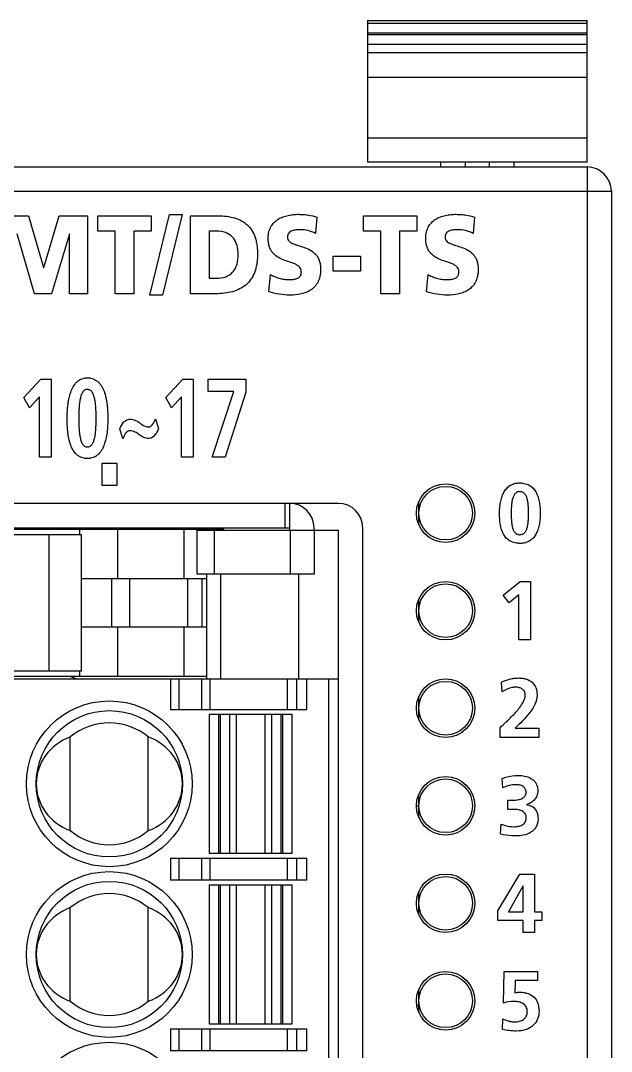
# Model space of a CAD drawing. Extents: x 174.2 to 222.4, y 163.3 to 260.6.
# Drawn here: x 210.15 to 222.27, y 239.5 to 260.64 of the extents above; entities that cross this region are included whole.
import ezdxf

# ---------------------------------------------------------------- set-up
doc = ezdxf.new("R2010")
doc.units = 0
doc.header["$LTSCALE"] = 23.1
doc.layers.get('0').update_dxf_attribs({"linetype": 'CONTINUOUS'})

msp = doc.modelspace()

# ---------------------------------------------------------------- linework, layer by layer
at = {"color": 7, "linetype": 'Continuous'}
for p, q in [((217.273, 260.635), (217.273, 257.735)), ((217.273, 260.635), (221.773, 260.635)), ((221.773, 257.735), (221.773, 260.635)), ((221.773, 260.577), (217.273, 260.577)), ((221.773, 260.377), (217.273, 260.377)), ((217.273, 260.348), (221.773, 260.348)), ((221.773, 260.148), (217.273, 260.148)), ((217.273, 259.985), (221.773, 259.985)), ((221.773, 259.468), (217.273, 259.468)), ((217.273, 258.235), (221.773, 258.235)), ((221.773, 257.735), (217.273, 257.735)), ((218.773, 257.635), (218.773, 257.735)), ((219.273, 257.735), (219.273, 257.635)), ((219.773, 257.635), (219.773, 257.735)), ((220.273, 257.735), (220.273, 257.635)), ((174.673, 257.635), (221.773, 257.635)), ((221.773, 257.635), (221.773, 167.635)), ((174.173, 257.135), (222.273, 257.135)), ((222.273, 257.135), (222.273, 168.135)), ((209.714, 256.635), (210.317, 256.635)), ((210.317, 256.635), (210.623, 255.571)), ((210.627, 255.571), (210.946, 256.635)), ((210.946, 256.635), (211.528, 256.635)), ((211.528, 256.635), (211.528, 255.035)), ((211.739, 256.319), (211.739, 256.635)), ((211.739, 256.635), (212.831, 256.635)), ((212.807, 255.007), (213.207, 256.663)), ((212.831, 256.635), (212.831, 256.319)), ((213.467, 256.663), (213.067, 255.007)), ((213.207, 256.663), (213.467, 256.663)), ((213.638, 255.035), (213.638, 256.635)), ((213.638, 256.635), (214.162, 256.635)), ((217.188, 256.319), (217.188, 256.635)), ((217.188, 256.635), (218.28, 256.635)), ((218.28, 256.635), (218.28, 256.319)), ((216.23, 256.603), (216.205, 256.273)), ((219.462, 256.603), (219.438, 256.273)), ((210.435, 255.035), (210.085, 256.264)), ((211.155, 256.264), (210.788, 255.035)), ((211.153, 255.035), (211.159, 256.264)), ((211.159, 256.264), (211.155, 256.264)), ((212.093, 256.319), (211.739, 256.319)), ((212.093, 255.035), (212.093, 256.319)), ((212.477, 256.319), (212.477, 255.035)), ((212.831, 256.319), (212.477, 256.319)), ((214.021, 256.319), (214.021, 255.351)), ((214.17, 256.319), (214.021, 256.319)), ((217.542, 256.319), (217.188, 256.319)), ((217.542, 255.035), (217.542, 256.319)), ((217.926, 256.319), (217.926, 255.035)), ((218.28, 256.319), (217.926, 256.319)), ((216.566, 255.5), (216.566, 255.803)), ((216.566, 255.803), (217.125, 255.803)), ((217.125, 255.803), (217.125, 255.5)), ((210.623, 255.571), (210.627, 255.571)), ((214.021, 255.351), (214.17, 255.351)), ((215.247, 255.076), (215.28, 255.429)), ((217.125, 255.5), (216.566, 255.5)), ((218.479, 255.076), (218.512, 255.429)), ((210.788, 255.035), (210.435, 255.035)), ((211.528, 255.035), (211.153, 255.035)), ((212.477, 255.035), (212.093, 255.035)), ((213.067, 255.007), (212.807, 255.007)), ((214.162, 255.035), (213.638, 255.035)), ((217.926, 255.035), (217.542, 255.035)), ((210.218, 252.907), (210.568, 253.283)), ((210.568, 253.283), (210.781, 253.283)), ((210.781, 253.283), (210.781, 251.683)), ((213.13, 252.907), (213.481, 253.283)), ((213.481, 253.283), (213.694, 253.283)), ((213.694, 253.283), (213.694, 251.683)), ((214, 253.031), (214, 253.283)), ((214, 253.283), (214.773, 253.283)), ((214.773, 253.283), (214.773, 253.017)), ((214.53, 253.031), (214, 253.031)), ((214.086, 251.683), (214.53, 253.031)), ((214.773, 253.017), (214.347, 251.683)), ((210.338, 252.698), (210.218, 252.907)), ((210.54, 252.919), (210.338, 252.698)), ((210.54, 251.683), (210.54, 252.919)), ((213.251, 252.698), (213.13, 252.907)), ((213.453, 252.919), (213.251, 252.698)), ((213.453, 251.683), (213.453, 252.919)), ((212.921, 252.467), (212.983, 252.265)), ((212.252, 252.059), (212.19, 252.261)), ((210.781, 251.683), (210.54, 251.683)), ((211.826, 251.099), (211.826, 251.563)), ((211.826, 251.563), (212.126, 251.563)), ((212.126, 251.563), (212.126, 251.099)), ((213.694, 251.683), (213.453, 251.683)), ((214.347, 251.683), (214.086, 251.683)), ((212.126, 251.099), (211.826, 251.099)), ((216.673, 250.735), (203.673, 250.735)), ((215.573, 250.735), (215.573, 250.235)), ((215.673, 250.735), (215.673, 250.185)), ((218.323, 250.535), (218.323, 250.774)), ((218.323, 250.297), (218.323, 250.534)), ((204.14, 250.095), (211.4, 250.095)), ((204.873, 250.235), (215.673, 250.235)), ((205.324, 250.205), (214.323, 250.205)), ((210.73, 250.095), (210.73, 247.295)), ((211.371, 250.095), (211.371, 250.205)), ((211.4, 247.295), (211.4, 250.095)), ((212.148, 249.195), (212.148, 250.205)), ((213.51, 249.195), (213.51, 250.205)), ((213.773, 249.285), (213.773, 250.185)), ((213.773, 250.185), (216.673, 250.185)), ((214.124, 250.205), (214.124, 250.185)), ((214.131, 249.285), (214.131, 250.185)), ((214.323, 250.185), (214.323, 250.205)), ((215.68, 250.185), (215.68, 249.285)), ((216.173, 250.185), (216.173, 250.235)), ((216.173, 250.185), (216.173, 249.285)), ((216.673, 211.785), (216.673, 250.185)), ((217.173, 172.235), (217.173, 250.235)), ((216.173, 249.285), (213.773, 249.285)), ((213.973, 247.135), (213.973, 249.285)), ((214.259, 247.135), (214.259, 249.285)), ((215.852, 249.285), (215.852, 247.135)), ((211.4, 249.195), (213.973, 249.195)), ((212.019, 249.195), (212.019, 248.195)), ((212.389, 249.195), (212.389, 248.195)), ((213.578, 249.195), (213.578, 248.195)), ((213.875, 248.195), (213.875, 249.195)), ((220.054, 248.852), (220.404, 249.134)), ((220.404, 249.134), (220.617, 249.134)), ((220.617, 249.134), (220.617, 247.935)), ((220.174, 248.696), (220.054, 248.852)), ((220.377, 248.861), (220.174, 248.696)), ((220.377, 247.935), (220.377, 248.861)), ((218.323, 248.535), (218.323, 248.774)), ((218.323, 248.297), (218.323, 248.534)), ((213.875, 248.195), (211.4, 248.195)), ((212.148, 247.185), (212.148, 248.195)), ((213.51, 247.185), (213.51, 248.195)), ((213.973, 248.195), (213.881, 248.195)), ((218.308, 248.335), (218.323, 248.335)), ((220.617, 247.935), (220.377, 247.935)), ((203.423, 247.135), (216.673, 247.135)), ((211.4, 247.295), (204.14, 247.295)), ((213.973, 247.185), (205.324, 247.185)), ((211.371, 247.185), (211.371, 247.295)), ((213.231, 247.135), (213.231, 246.51)), ((213.404, 246.51), (213.404, 247.135)), ((213.866, 247.135), (213.866, 246.51)), ((214.039, 246.51), (214.039, 247.135)), ((215.623, 247.135), (215.623, 246.51)), ((215.823, 246.51), (215.823, 247.135)), ((216.023, 246.51), (216.023, 247.135)), ((216.473, 247.135), (216.473, 214.835)), ((220.035, 246.87), (220.016, 247.069)), ((218.323, 246.535), (218.323, 246.774)), ((213.231, 246.51), (216.023, 246.51)), ((218.323, 246.297), (218.323, 246.534)), ((214.023, 246.41), (214.023, 243.56)), ((214.023, 246.41), (215.723, 246.41)), ((214.223, 243.56), (214.223, 246.41)), ((214.248, 246.41), (214.248, 243.56)), ((214.446, 243.56), (214.446, 246.41)), ((214.576, 246.41), (214.576, 243.56)), ((215.171, 243.56), (215.171, 246.41)), ((215.301, 246.41), (215.301, 243.56)), ((215.499, 243.56), (215.499, 246.41)), ((215.523, 246.41), (215.523, 243.56)), ((215.723, 243.56), (215.723, 246.41)), ((219.989, 245.936), (219.989, 246.136)), ((220.296, 246.125), (220.786, 246.125)), ((220.786, 246.125), (220.786, 245.936)), ((211.173, 244.025), (211.173, 245.946)), ((212.773, 244.025), (212.773, 245.946)), ((220.786, 245.936), (219.989, 245.936)), ((220.047, 244.902), (220.034, 245.095)), ((218.323, 244.535), (218.323, 244.774)), ((220.147, 244.461), (220.147, 244.65)), ((220.147, 244.65), (220.257, 244.65)), ((218.273, 244.535), (218.323, 244.535)), ((218.323, 244.297), (218.323, 244.534)), ((220.264, 244.461), (220.147, 244.461)), ((220.54, 244.561), (220.54, 244.557)), ((219.996, 243.955), (220.01, 244.159)), ((214.023, 243.56), (215.723, 243.56)), ((213.231, 243.46), (213.231, 243.01)), ((213.231, 243.46), (216.023, 243.46)), ((213.404, 243.01), (213.404, 243.46)), ((213.866, 243.46), (213.866, 243.01)), ((214.039, 243.01), (214.039, 243.46)), ((215.623, 243.46), (215.623, 243.01)), ((215.823, 243.01), (215.823, 243.46)), ((216.023, 243.01), (216.023, 243.46)), ((219.946, 242.378), (220.394, 243.134)), ((220.394, 243.134), (220.693, 243.134)), ((220.693, 243.134), (220.693, 242.363)), ((216.023, 243.01), (213.231, 243.01)), ((214.023, 242.91), (214.023, 240.06)), ((214.023, 242.91), (215.723, 242.91)), ((214.223, 240.06), (214.223, 242.91)), ((214.248, 242.91), (214.248, 240.06)), ((214.446, 240.06), (214.446, 242.91)), ((214.576, 242.91), (214.576, 240.06)), ((215.171, 240.06), (215.171, 242.91)), ((215.301, 242.91), (215.301, 240.06)), ((215.499, 240.06), (215.499, 242.91)), ((215.523, 242.91), (215.523, 240.06)), ((215.723, 240.06), (215.723, 242.91)), ((220.459, 242.883), (220.163, 242.363)), ((220.463, 242.883), (220.459, 242.883)), ((220.463, 242.363), (220.463, 242.883)), ((218.323, 242.535), (218.323, 242.774)), ((218.323, 242.297), (218.323, 242.534)), ((211.173, 240.525), (211.173, 242.446)), ((212.773, 240.525), (212.773, 242.446)), ((219.946, 242.184), (219.946, 242.378)), ((220.163, 242.363), (220.463, 242.363)), ((220.693, 242.363), (220.846, 242.363)), ((220.846, 242.363), (220.846, 242.184)), ((220.463, 242.184), (219.946, 242.184)), ((220.463, 241.935), (220.463, 242.184)), ((220.693, 242.184), (220.693, 241.935)), ((220.846, 242.184), (220.693, 242.184)), ((220.693, 241.935), (220.463, 241.935)), ((220.059, 240.49), (220.071, 241.134)), ((220.071, 241.134), (220.76, 241.134)), ((220.76, 241.134), (220.76, 240.955)), ((218.323, 240.535), (218.323, 240.774)), ((220.298, 240.955), (220.293, 240.699)), ((220.76, 240.955), (220.298, 240.955)), ((218.281, 240.448), (218.323, 240.448)), ((218.323, 240.297), (218.323, 240.534)), ((220.042, 239.949), (220.047, 240.164)), ((213.231, 239.96), (213.231, 239.51)), ((213.231, 239.96), (216.023, 239.96)), ((213.404, 239.51), (213.404, 239.96)), ((213.866, 239.96), (213.866, 239.51)), ((214.023, 240.06), (215.723, 240.06)), ((214.039, 239.51), (214.039, 239.96)), ((215.623, 239.96), (215.623, 239.51)), ((215.823, 239.51), (215.823, 239.96)), ((216.023, 239.51), (216.023, 239.96)), ((216.023, 239.51), (213.231, 239.51))]:
    msp.add_line(p, q, dxfattribs=at)
for centre, radius in [((218.873, 250.535), 0.6), ((218.873, 250.535), 0.55), ((218.873, 248.535), 0.6), ((218.873, 248.535), 0.55), ((218.873, 246.535), 0.6), ((218.873, 246.535), 0.55), ((211.973, 244.985), 1.7), ((211.973, 244.985), 1.5), ((218.873, 244.535), 0.6), ((218.873, 244.535), 0.55), ((211.973, 241.485), 1.7), ((218.873, 242.535), 0.6), ((218.873, 242.535), 0.55), ((211.973, 241.485), 1.5), ((218.873, 240.535), 0.6), ((218.873, 240.535), 0.55), ((211.973, 237.985), 1.7)]:
    msp.add_circle(centre, radius, dxfattribs=at)
for centre, radius, start, end in [((221.773, 257.135), 0.5, 0, 90), ((215.673, 250.235), 0.5, 0, 90), ((216.673, 250.235), 0.5, 0, 90), ((211.398, 247.635), 0.5, 244.1581, 270), ((211.973, 244.985), 1.25, 50.2082, 129.7918), ((211.973, 244.985), 1.25, 230.2082, 309.7918), ((211.973, 241.485), 1.25, 50.2082, 129.7918), ((211.973, 241.485), 1.25, 230.2082, 309.7918)]:
    msp.add_arc(centre, radius, start, end, dxfattribs=at)
for centre, start_param, end_param in [((211.579, 244.985), 1.94622, 4.336965), ((212.368, 244.985), 5.087813, 7.478558), ((211.579, 241.485), 1.94622, 4.336965), ((212.368, 241.485), 5.087813, 7.478558)]:
    msp.add_ellipse(centre, major_axis=(1.105, 0), ratio=0.93405, start_param=start_param, end_param=end_param, dxfattribs=at)
for points, knots in [([(214.162, 256.635), (214.277, 256.635), (214.446, 256.623), (214.651, 256.554), (214.779, 256.476), (214.883, 256.366), (214.945, 256.25), (214.979, 256.143), (214.999, 256.051), (215.008, 255.969), (215.012, 255.898), (215.013, 255.843), (215.012, 255.788), (215.008, 255.719), (214.998, 255.638), (214.978, 255.547), (214.943, 255.44), (214.88, 255.322), (214.775, 255.209), (214.647, 255.127), (214.444, 255.051), (214.276, 255.035), (214.162, 255.035)], [0, 0, 0, 0, 0.12909, 0.186423, 0.240782, 0.295173, 0.35365, 0.385836, 0.420635, 0.458511, 0.478742, 0.499897, 0.520395, 0.540085, 0.57721, 0.611663, 0.643862, 0.70317, 0.758901, 0.814433, 0.87231, 1, 1, 1, 1]), ([(215.821, 255.624), (215.816, 255.626), (215.777, 255.648), (215.693, 255.679), (215.57, 255.718), (215.445, 255.771), (215.35, 255.841), (215.292, 255.918), (215.258, 255.99), (215.241, 256.059), (215.233, 256.121), (215.232, 256.167), (215.233, 256.207), (215.237, 256.251), (215.246, 256.303), (215.264, 256.36), (215.296, 256.427), (215.351, 256.5), (215.436, 256.566), (215.534, 256.612), (215.639, 256.643), (215.748, 256.66), (215.857, 256.665), (215.96, 256.66), (216.085, 256.645), (216.175, 256.624), (216.23, 256.603)], [0, 0, 0, 0, 0.007947, 0.062527, 0.123805, 0.187367, 0.251305, 0.284693, 0.320645, 0.360984, 0.383443, 0.407751, 0.424124, 0.439804, 0.469336, 0.496898, 0.523021, 0.572733, 0.621666, 0.671463, 0.722454, 0.774039, 0.825022, 0.872659, 0.918612, 1, 1, 1, 1]), ([(219.054, 255.624), (219.049, 255.626), (219.009, 255.648), (218.925, 255.679), (218.803, 255.718), (218.677, 255.771), (218.583, 255.841), (218.524, 255.918), (218.49, 255.99), (218.473, 256.059), (218.466, 256.121), (218.464, 256.167), (218.465, 256.207), (218.469, 256.251), (218.478, 256.303), (218.496, 256.36), (218.528, 256.427), (218.583, 256.5), (218.668, 256.566), (218.766, 256.612), (218.872, 256.643), (218.981, 256.66), (219.089, 256.665), (219.193, 256.66), (219.318, 256.645), (219.408, 256.624), (219.462, 256.603)], [0, 0, 0, 0, 0.007945, 0.062508, 0.123764, 0.187307, 0.251232, 0.284618, 0.32057, 0.360912, 0.383374, 0.407684, 0.42406, 0.439741, 0.469276, 0.496842, 0.522967, 0.572685, 0.621624, 0.671426, 0.722423, 0.774013, 0.825003, 0.872645, 0.918603, 1, 1, 1, 1]), ([(214.17, 255.351), (214.234, 255.351), (214.357, 255.366), (214.487, 255.449), (214.555, 255.542), (214.591, 255.627), (214.609, 255.708), (214.616, 255.778), (214.618, 255.835), (214.616, 255.892), (214.608, 255.963), (214.59, 256.043), (214.553, 256.128), (214.485, 256.222), (214.355, 256.304), (214.233, 256.319), (214.17, 256.319)], [0, 0, 0, 0, 0.129119, 0.241065, 0.297689, 0.358284, 0.425246, 0.461738, 0.500474, 0.539231, 0.575751, 0.64282, 0.703623, 0.760514, 0.872609, 1, 1, 1, 1]), ([(215.886, 256.347), (215.859, 256.347), (215.803, 256.345), (215.722, 256.33), (215.645, 256.285), (215.628, 256.226), (215.628, 256.197)], [0, 0, 0, 0, 0.243511, 0.501624, 0.740484, 1, 1, 1, 1]), ([(215.628, 256.197), (215.628, 256.169), (215.652, 256.108), (215.723, 256.07), (215.787, 256.044), (215.866, 256.019), (215.971, 255.987), (216.096, 255.935), (216.191, 255.865), (216.249, 255.788), (216.283, 255.717), (216.3, 255.647), (216.307, 255.586), (216.309, 255.539), (216.308, 255.497), (216.304, 255.45), (216.296, 255.394), (216.279, 255.333), (216.249, 255.261), (216.197, 255.183), (216.114, 255.112), (216.016, 255.061), (215.871, 255.017), (215.754, 255.007), (215.676, 255.007)], [0, 0, 0, 0, 0.042748, 0.089971, 0.118055, 0.148731, 0.21528, 0.284546, 0.354379, 0.390858, 0.430086, 0.473996, 0.498394, 0.524763, 0.544031, 0.562465, 0.59707, 0.629126, 0.65918, 0.715305, 0.769433, 0.824244, 0.88102, 1, 1, 1, 1]), ([(219.118, 256.347), (219.091, 256.347), (219.035, 256.345), (218.954, 256.33), (218.877, 256.285), (218.861, 256.226), (218.861, 256.197)], [0, 0, 0, 0, 0.243911, 0.50194, 0.740565, 1, 1, 1, 1]), ([(218.861, 256.197), (218.861, 256.169), (218.884, 256.108), (218.955, 256.07), (219.02, 256.044), (219.098, 256.019), (219.203, 255.987), (219.328, 255.935), (219.423, 255.865), (219.481, 255.788), (219.515, 255.717), (219.532, 255.647), (219.54, 255.586), (219.541, 255.539), (219.54, 255.497), (219.537, 255.45), (219.528, 255.394), (219.511, 255.333), (219.481, 255.261), (219.429, 255.183), (219.346, 255.112), (219.249, 255.061), (219.103, 255.017), (218.986, 255.007), (218.908, 255.007)], [0, 0, 0, 0, 0.04275, 0.089961, 0.118037, 0.148702, 0.215227, 0.284471, 0.354289, 0.390765, 0.429994, 0.473908, 0.498308, 0.52468, 0.54395, 0.562385, 0.596994, 0.629051, 0.659105, 0.715224, 0.769342, 0.824149, 0.880934, 1, 1, 1, 1]), ([(215.28, 255.429), (215.306, 255.414), (215.363, 255.385), (215.457, 255.351), (215.544, 255.333), (215.618, 255.325), (215.686, 255.323), (215.761, 255.327), (215.828, 255.345), (215.871, 255.373), (215.895, 255.401), (215.907, 255.431), (215.912, 255.457), (215.913, 255.481), (215.911, 255.506), (215.904, 255.538), (215.885, 255.573), (215.854, 255.603), (215.831, 255.618), (215.821, 255.624)], [0, 0, 0, 0, 0.099743, 0.209006, 0.326788, 0.388763, 0.452784, 0.549559, 0.63626, 0.675863, 0.714828, 0.756321, 0.7793, 0.804397, 0.833489, 0.860372, 0.910948, 0.96255, 1, 1, 1, 1]), ([(218.512, 255.429), (218.538, 255.414), (218.595, 255.385), (218.689, 255.351), (218.776, 255.333), (218.85, 255.325), (218.918, 255.323), (218.993, 255.327), (219.06, 255.345), (219.103, 255.373), (219.127, 255.401), (219.139, 255.431), (219.144, 255.457), (219.145, 255.481), (219.144, 255.506), (219.136, 255.538), (219.117, 255.573), (219.086, 255.603), (219.063, 255.618), (219.054, 255.624)], [0, 0, 0, 0, 0.099747, 0.209012, 0.326799, 0.388776, 0.452799, 0.549578, 0.636281, 0.675885, 0.714851, 0.756346, 0.779326, 0.804424, 0.833517, 0.8604, 0.910972, 0.962563, 1, 1, 1, 1]), ([(215.676, 255.007), (215.603, 255.007), (215.458, 255.02), (215.315, 255.052), (215.247, 255.076)], [0, 0, 0, 0, 0.498995, 1, 1, 1, 1]), ([(218.908, 255.007), (218.835, 255.007), (218.69, 255.02), (218.547, 255.052), (218.479, 255.076)], [0, 0, 0, 0, 0.498995, 1, 1, 1, 1]), ([(211.108, 252.478), (211.108, 252.48), (211.108, 252.483), (211.108, 252.489), (211.108, 252.5), (211.108, 252.522), (211.109, 252.554), (211.11, 252.592), (211.113, 252.642), (211.118, 252.704), (211.126, 252.777), (211.138, 252.849), (211.157, 252.939), (211.189, 253.043), (211.243, 253.153), (211.305, 253.227), (211.364, 253.27), (211.412, 253.293), (211.456, 253.305), (211.494, 253.31), (211.524, 253.311), (211.555, 253.31), (211.595, 253.305), (211.642, 253.292), (211.693, 253.267), (211.753, 253.222), (211.816, 253.145), (211.869, 253.032), (211.905, 252.903), (211.928, 252.764), (211.938, 252.645), (211.942, 252.549), (211.942, 252.502), (211.942, 252.478)], [0, 0, 0, 0, 0.002282, 0.004565, 0.009134, 0.018284, 0.036615, 0.054958, 0.073276, 0.109698, 0.145611, 0.180764, 0.214928, 0.279512, 0.338439, 0.392151, 0.417908, 0.44367, 0.470246, 0.484135, 0.498573, 0.514119, 0.528993, 0.557212, 0.58428, 0.611103, 0.666487, 0.726629, 0.791786, 0.860605, 0.930889, 0.965769, 1, 1, 1, 1]), ([(211.702, 252.478), (211.702, 252.538), (211.701, 252.631), (211.693, 252.756), (211.681, 252.85), (211.662, 252.936), (211.636, 252.997), (211.607, 253.035), (211.583, 253.056), (211.555, 253.069), (211.523, 253.074), (211.492, 253.069), (211.464, 253.056), (211.441, 253.035), (211.413, 252.997), (211.388, 252.935), (211.368, 252.85), (211.356, 252.756), (211.349, 252.631), (211.348, 252.538), (211.348, 252.478)], [0, 0, 0, 0, 0.135014, 0.209272, 0.281744, 0.348246, 0.405705, 0.430898, 0.454271, 0.476975, 0.500774, 0.524121, 0.546464, 0.569574, 0.594588, 0.651859, 0.718288, 0.790735, 0.864986, 1, 1, 1, 1]), ([(211.942, 252.478), (211.942, 252.455), (211.942, 252.407), (211.938, 252.312), (211.928, 252.194), (211.904, 252.057), (211.867, 251.929), (211.814, 251.818), (211.752, 251.742), (211.691, 251.698), (211.641, 251.673), (211.594, 251.661), (211.555, 251.656), (211.523, 251.655), (211.49, 251.656), (211.448, 251.661), (211.4, 251.675), (211.347, 251.701), (211.286, 251.748), (211.224, 251.828), (211.182, 251.922), (211.157, 252.005), (211.141, 252.071), (211.129, 252.139), (211.12, 252.208), (211.114, 252.278), (211.111, 252.335), (211.109, 252.38), (211.108, 252.408), (211.108, 252.43), (211.108, 252.446), (211.108, 252.46), (211.108, 252.469), (211.108, 252.474), (211.108, 252.477), (211.108, 252.478)], [0, 0, 0, 0, 0.034343, 0.06925, 0.139387, 0.207878, 0.272631, 0.332391, 0.387493, 0.414217, 0.441201, 0.469331, 0.484148, 0.499625, 0.51606, 0.531713, 0.561221, 0.589307, 0.616973, 0.673722, 0.734842, 0.767131, 0.800322, 0.83414, 0.868259, 0.90231, 0.935898, 0.952388, 0.968605, 0.976594, 0.984494, 0.992299, 0.996163, 0.998085, 1, 1, 1, 1]), ([(211.348, 252.478), (211.348, 252.419), (211.348, 252.328), (211.356, 252.205), (211.368, 252.113), (211.387, 252.029), (211.412, 251.968), (211.44, 251.93), (211.464, 251.909), (211.492, 251.896), (211.523, 251.892), (211.555, 251.896), (211.584, 251.909), (211.608, 251.93), (211.636, 251.968), (211.662, 252.029), (211.682, 252.113), (211.694, 252.205), (211.701, 252.328), (211.702, 252.419), (211.702, 252.478)], [0, 0, 0, 0, 0.134065, 0.208049, 0.28034, 0.346722, 0.404104, 0.429274, 0.45264, 0.475362, 0.499213, 0.523519, 0.546609, 0.570243, 0.595596, 0.653171, 0.719628, 0.791944, 0.865934, 1, 1, 1, 1]), ([(212.19, 252.261), (212.209, 252.309), (212.243, 252.381), (212.322, 252.45), (212.372, 252.462), (212.397, 252.462)], [0, 0, 0, 0, 0.513603, 0.755385, 1, 1, 1, 1]), ([(212.397, 252.462), (212.436, 252.462), (212.51, 252.446), (212.57, 252.404), (212.598, 252.384)], [0, 0, 0, 0, 0.527844, 1, 1, 1, 1]), ([(212.598, 252.384), (212.613, 252.375), (212.667, 252.338), (212.73, 252.302), (212.779, 252.302)], [0, 0, 0, 0, 0.268257, 1, 1, 1, 1]), ([(212.779, 252.302), (212.81, 252.302), (212.874, 252.363), (212.902, 252.428), (212.921, 252.467)], [0, 0, 0, 0, 0.422922, 1, 1, 1, 1]), ([(212.399, 252.224), (212.381, 252.224), (212.343, 252.213), (212.302, 252.171), (212.273, 252.118), (212.258, 252.079), (212.252, 252.059)], [0, 0, 0, 0, 0.231231, 0.467257, 0.727833, 1, 1, 1, 1]), ([(212.586, 252.144), (212.558, 252.163), (212.503, 252.205), (212.433, 252.224), (212.399, 252.224)], [0, 0, 0, 0, 0.500725, 1, 1, 1, 1]), ([(212.983, 252.265), (212.972, 252.24), (212.932, 252.157), (212.854, 252.063), (212.786, 252.063)], [0, 0, 0, 0, 0.281205, 1, 1, 1, 1]), ([(212.786, 252.063), (212.749, 252.063), (212.676, 252.082), (212.616, 252.123), (212.586, 252.144)], [0, 0, 0, 0, 0.506363, 1, 1, 1, 1]), ([(219.979, 250.531), (219.979, 250.534), (219.979, 250.539), (219.979, 250.548), (219.979, 250.564), (219.98, 250.588), (219.981, 250.616), (219.984, 250.654), (219.989, 250.7), (219.997, 250.755), (220.009, 250.809), (220.028, 250.877), (220.061, 250.956), (220.116, 251.039), (220.178, 251.093), (220.235, 251.125), (220.284, 251.142), (220.327, 251.151), (220.365, 251.154), (220.395, 251.155), (220.426, 251.154), (220.465, 251.15), (220.512, 251.141), (220.563, 251.123), (220.622, 251.09), (220.684, 251.033), (220.739, 250.948), (220.776, 250.85), (220.799, 250.746), (220.809, 250.656), (220.813, 250.585), (220.813, 250.549), (220.813, 250.531)], [0, 0, 0, 0, 0.004166, 0.008337, 0.016689, 0.033423, 0.050174, 0.066911, 0.100234, 0.133189, 0.165596, 0.197316, 0.258315, 0.316297, 0.372896, 0.401808, 0.431869, 0.463765, 0.480631, 0.49822, 0.517159, 0.535222, 0.569097, 0.600673, 0.630737, 0.688883, 0.747773, 0.809076, 0.872585, 0.936914, 0.968762, 1, 1, 1, 1]), ([(220.573, 250.531), (220.573, 250.576), (220.572, 250.646), (220.565, 250.74), (220.552, 250.811), (220.532, 250.875), (220.506, 250.921), (220.478, 250.949), (220.453, 250.965), (220.425, 250.974), (220.394, 250.977), (220.364, 250.974), (220.336, 250.965), (220.312, 250.949), (220.285, 250.921), (220.259, 250.875), (220.239, 250.81), (220.227, 250.74), (220.219, 250.646), (220.219, 250.576), (220.219, 250.531)], [0, 0, 0, 0, 0.12777, 0.198191, 0.267291, 0.331678, 0.389658, 0.416779, 0.443541, 0.47117, 0.501186, 0.530572, 0.557678, 0.584035, 0.610863, 0.668514, 0.732768, 0.801822, 0.872231, 1, 1, 1, 1]), ([(220.813, 250.531), (220.813, 250.514), (220.813, 250.478), (220.809, 250.407), (220.799, 250.318), (220.775, 250.215), (220.737, 250.119), (220.683, 250.034), (220.62, 249.979), (220.561, 249.946), (220.511, 249.928), (220.465, 249.919), (220.425, 249.916), (220.393, 249.915), (220.361, 249.916), (220.319, 249.92), (220.271, 249.929), (220.219, 249.949), (220.159, 249.983), (220.097, 250.041), (220.044, 250.129), (220.016, 250.21), (220, 250.277), (219.991, 250.329), (219.985, 250.381), (219.982, 250.424), (219.98, 250.458), (219.979, 250.479), (219.979, 250.495), (219.979, 250.508), (219.979, 250.518), (219.979, 250.526), (219.979, 250.53), (219.979, 250.531)], [0, 0, 0, 0, 0.031308, 0.063146, 0.127276, 0.190439, 0.251354, 0.309906, 0.367805, 0.397763, 0.429225, 0.462954, 0.480923, 0.499752, 0.519727, 0.53869, 0.574015, 0.606658, 0.637505, 0.696657, 0.756066, 0.817298, 0.848487, 0.879785, 0.910917, 0.941568, 0.956605, 0.971388, 0.97867, 0.985869, 0.992982, 0.996503, 1, 1, 1, 1]), ([(220.219, 250.531), (220.219, 250.487), (220.219, 250.419), (220.227, 250.327), (220.238, 250.257), (220.258, 250.194), (220.284, 250.148), (220.312, 250.12), (220.336, 250.105), (220.364, 250.096), (220.394, 250.093), (220.425, 250.096), (220.454, 250.105), (220.478, 250.12), (220.506, 250.148), (220.533, 250.193), (220.553, 250.257), (220.565, 250.327), (220.573, 250.419), (220.573, 250.487), (220.573, 250.531)], [0, 0, 0, 0, 0.126775, 0.196845, 0.265659, 0.329798, 0.387553, 0.414572, 0.441247, 0.468812, 0.498796, 0.529416, 0.557511, 0.584598, 0.611916, 0.670008, 0.734283, 0.803142, 0.873224, 1, 1, 1, 1]), ([(220.016, 247.069), (220.071, 247.097), (220.159, 247.129), (220.265, 247.148), (220.326, 247.154), (220.384, 247.156), (220.452, 247.152), (220.547, 247.131), (220.653, 247.077), (220.735, 246.955), (220.748, 246.856), (220.748, 246.804)], [0, 0, 0, 0, 0.193566, 0.291072, 0.339619, 0.387898, 0.474093, 0.553164, 0.695537, 0.835526, 1, 1, 1, 1]), ([(219.989, 246.136), (220.031, 246.177), (220.135, 246.27), (220.293, 246.426), (220.422, 246.58), (220.491, 246.71), (220.511, 246.787), (220.505, 246.842), (220.488, 246.887), (220.448, 246.931), (220.383, 246.96), (220.336, 246.966), (220.312, 246.966)], [0, 0, 0, 0, 0.152887, 0.366754, 0.582184, 0.674689, 0.752608, 0.786467, 0.817363, 0.875988, 0.936621, 1, 1, 1, 1]), ([(220.312, 246.966), (220.287, 246.966), (220.188, 246.955), (220.097, 246.91), (220.035, 246.87)], [0, 0, 0, 0, 0.254763, 1, 1, 1, 1]), ([(220.748, 246.804), (220.748, 246.673), (220.6, 246.41), (220.4, 246.226), (220.296, 246.125)], [0, 0, 0, 0, 0.474668, 1, 1, 1, 1]), ([(220.034, 245.095), (220.058, 245.104), (220.166, 245.14), (220.281, 245.155), (220.369, 245.155)], [0, 0, 0, 0, 0.233242, 1, 1, 1, 1]), ([(220.369, 245.155), (220.41, 245.155), (220.497, 245.147), (220.604, 245.112), (220.68, 245.059), (220.726, 245.004), (220.751, 244.945), (220.762, 244.892), (220.764, 244.853), (220.763, 244.818), (220.758, 244.782), (220.748, 244.741), (220.726, 244.697), (220.689, 244.647), (220.627, 244.598), (220.57, 244.572), (220.54, 244.561)], [0, 0, 0, 0, 0.130529, 0.273844, 0.346037, 0.419599, 0.498826, 0.54272, 0.590665, 0.62172, 0.650944, 0.704991, 0.755123, 0.803366, 0.899603, 1, 1, 1, 1]), ([(220.257, 244.65), (220.294, 244.65), (220.36, 244.655), (220.448, 244.682), (220.51, 244.734), (220.523, 244.784), (220.523, 244.808)], [0, 0, 0, 0, 0.320468, 0.579656, 0.792019, 1, 1, 1, 1]), ([(220.523, 244.808), (220.523, 244.834), (220.514, 244.884), (220.462, 244.938), (220.393, 244.962), (220.343, 244.966), (220.317, 244.966)], [0, 0, 0, 0, 0.263934, 0.491342, 0.732919, 1, 1, 1, 1]), ([(220.528, 244.274), (220.528, 244.304), (220.518, 244.364), (220.454, 244.428), (220.364, 244.457), (220.299, 244.461), (220.264, 244.461)], [0, 0, 0, 0, 0.248068, 0.466001, 0.710123, 1, 1, 1, 1]), ([(220.54, 244.557), (220.575, 244.553), (220.641, 244.533), (220.705, 244.476), (220.738, 244.421), (220.756, 244.375), (220.764, 244.334), (220.768, 244.299), (220.769, 244.264), (220.767, 244.222), (220.756, 244.162), (220.729, 244.096), (220.679, 244.032), (220.594, 243.968), (220.467, 243.924), (220.362, 243.915), (220.31, 243.915)], [0, 0, 0, 0, 0.099754, 0.189701, 0.234793, 0.281162, 0.329432, 0.354417, 0.379993, 0.428319, 0.472784, 0.553369, 0.628268, 0.702014, 0.851982, 1, 1, 1, 1]), ([(220.01, 244.159), (220.03, 244.151), (220.116, 244.12), (220.207, 244.104), (220.276, 244.104)], [0, 0, 0, 0, 0.245424, 1, 1, 1, 1]), ([(220.276, 244.104), (220.303, 244.104), (220.36, 244.111), (220.44, 244.138), (220.509, 244.19), (220.528, 244.247), (220.528, 244.274)], [0, 0, 0, 0, 0.245927, 0.507528, 0.754368, 1, 1, 1, 1]), ([(220.31, 243.915), (220.283, 243.915), (220.177, 243.919), (220.071, 243.933), (219.996, 243.955)], [0, 0, 0, 0, 0.254665, 1, 1, 1, 1]), ([(220.293, 240.699), (220.309, 240.702), (220.334, 240.707), (220.371, 240.711), (220.413, 240.712), (220.469, 240.709), (220.558, 240.691), (220.67, 240.64), (220.773, 240.506), (220.789, 240.387), (220.789, 240.322)], [0, 0, 0, 0, 0.06663, 0.106778, 0.151708, 0.240905, 0.333787, 0.524432, 0.73216, 1, 1, 1, 1]), ([(220.047, 240.164), (220.082, 240.149), (220.138, 240.127), (220.22, 240.107), (220.284, 240.102), (220.34, 240.105), (220.4, 240.117), (220.457, 240.14), (220.502, 240.18), (220.529, 240.217), (220.542, 240.254), (220.548, 240.288), (220.549, 240.315), (220.548, 240.342), (220.542, 240.375), (220.527, 240.413), (220.499, 240.45), (220.464, 240.477), (220.438, 240.49), (220.425, 240.496)], [0, 0, 0, 0, 0.130363, 0.208713, 0.29532, 0.350011, 0.40427, 0.508777, 0.559775, 0.611543, 0.666686, 0.696609, 0.728657, 0.760994, 0.791081, 0.846442, 0.89877, 0.951094, 1, 1, 1, 1]), ([(220.425, 240.496), (220.409, 240.503), (220.359, 240.518), (220.308, 240.522), (220.274, 240.522)], [0, 0, 0, 0, 0.34188, 1, 1, 1, 1]), ([(220.789, 240.322), (220.789, 240.268), (220.771, 240.16), (220.677, 240.021), (220.518, 239.931), (220.342, 239.909), (220.18, 239.922), (220.087, 239.938), (220.042, 239.949)], [0, 0, 0, 0, 0.165176, 0.325587, 0.499898, 0.710805, 0.859761, 1, 1, 1, 1])]:
    msp.add_open_spline(points, degree=3, knots=knots, dxfattribs=at)
for points in [[(216.205, 256.273), (216.108, 256.323), (215.995, 256.347), (215.886, 256.347)], [(219.438, 256.273), (219.34, 256.323), (219.228, 256.347), (219.118, 256.347)], [(220.317, 244.966), (220.225, 244.966), (220.13, 244.943), (220.047, 244.902)], [(220.274, 240.522), (220.202, 240.522), (220.128, 240.512), (220.059, 240.49)]]:
    msp.add_open_spline(points, degree=3, dxfattribs=at)

doc.saveas('drawing.dxf')
